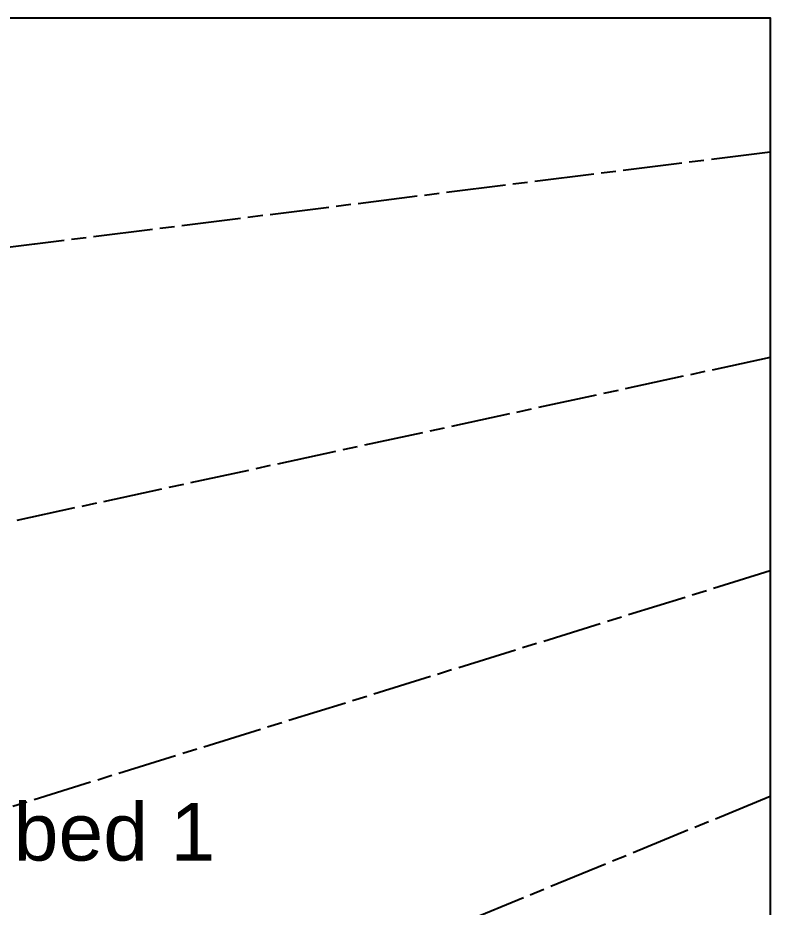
# Model space of a CAD drawing. Header units: inches. Extents: x 19267 to 40087, y 4081 to 15521.
# Drawn here: x 37803 to 40087, y 12821 to 15521 of the extents above; entities that cross this region are included whole.
import ezdxf

# ---------------------------------------------------------------- set-up
doc = ezdxf.new("R2010")
doc.units = ezdxf.units.IN
doc.header["$MEASUREMENT"] = 0
doc.linetypes.add('CENTERLINE', pattern=[30, 12, -1.5, 3, -1.5, 12])
doc.layers.add('NEW_LGF', color=7, linetype='Continuous', true_color=0xffffff)
doc.layers.add('vport', color=6, linetype='Continuous', plot=False)
doc.styles.get("Standard").update_dxf_attribs({"font": 'arial.ttf'})

msp = doc.modelspace()

# ---------------------------------------------------------------- linework, layer by layer
at = {"color": 1, "linetype": 'CENTERLINE', "ltscale": 15}
for p, q in [((40087.1, 15113.7), (36385.6, 14649.7)), ((40087.1, 14490), (36512.3, 13716.5)), ((40087.1, 13841.9), (36752.2, 12804.9)), ((40087.1, 13157.1), (37071.5, 11918.1))]:
    msp.add_line(p, q, dxfattribs=at)
at = {"layer": 'vport', "ltscale": 5}
msp.add_lwpolyline([(33526.3, 15521.3), (40087.1, 15521.3), (40087.1, 10040.9), (33526.3, 10040.9)], close=True, dxfattribs=at)

# ---------------------------------------------------------------- texts
at = {"layer": 'NEW_LGF', "color": 15, "linetype": 'Continuous', "ltscale": 100}
msp.add_text('bed 1', height=175, dxfattribs=at).set_placement((37790.8, 12962.6))

doc.saveas('drawing.dxf')
